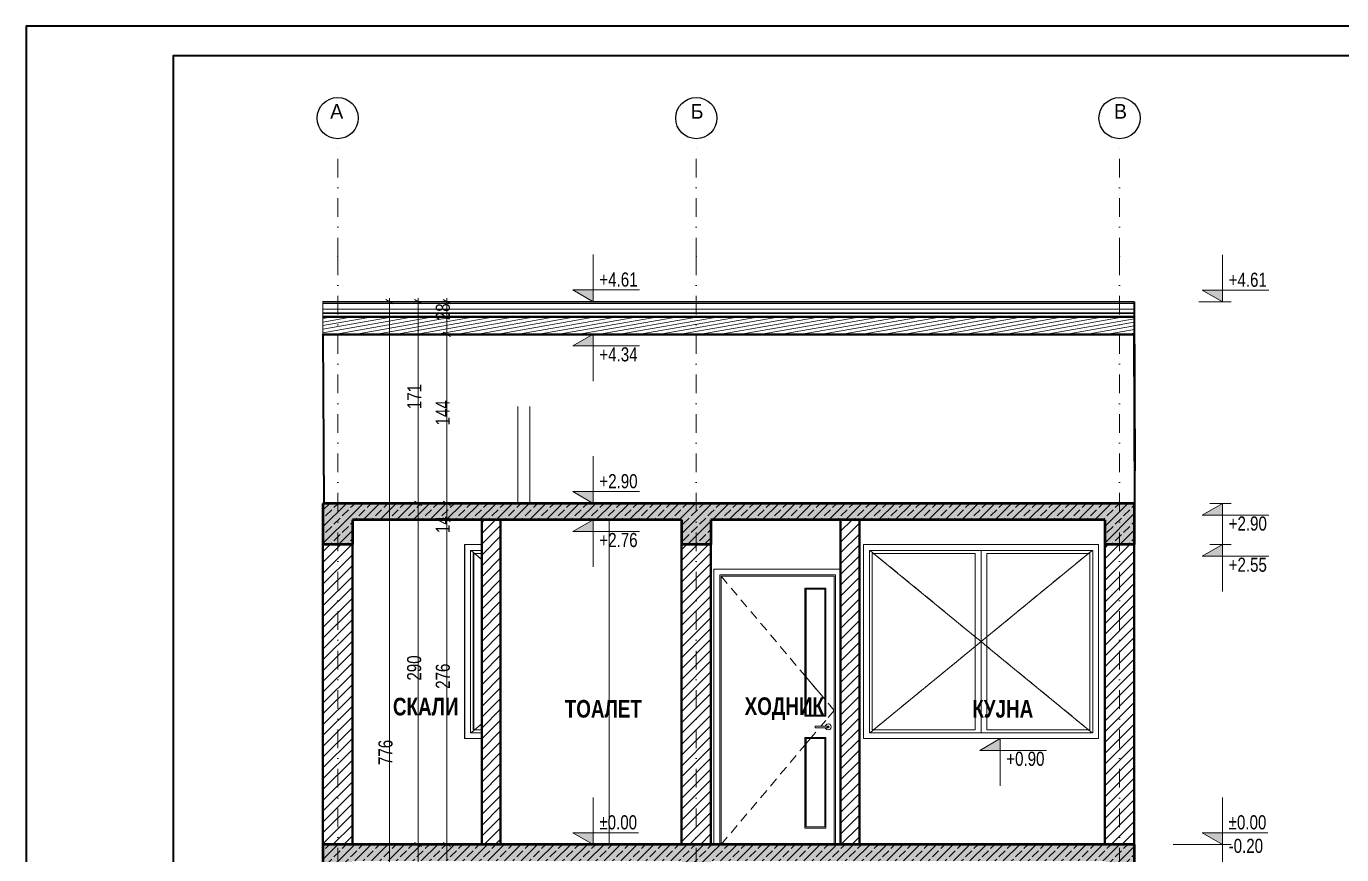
# Model space of a CAD drawing. Extents: x -1929 to 256751, y -18317 to 36108.
# Drawn here: x 123077 to 134265, y 10033 to 17075 of the extents above; entities that cross this region are included whole.
import ezdxf

# ---------------------------------------------------------------- set-up
doc = ezdxf.new("R2010")
doc.units = 0
doc.header["$LTSCALE"] = 5
doc.header["$MEASUREMENT"] = 0
doc.linetypes.add('- Осеви линии', pattern=[670.277762, 317.5, -176.388889, 0, -176.388874])
for name, color, linetype, lineweight in [('1', 8, 'Continuous', 13), ('101', 253, 'Continuous', 15), ('164', 255, 'Continuous', 15), ('18', 9, 'Continuous', 15), ('21', 7, 'Continuous', 50), ('27', 7, 'Continuous', 40), ('29', 7, 'Continuous', 50), ('41', 7, 'Continuous', 35), ('43', 8, 'Continuous', 30), ('7', 7, 'Continuous', 25)]:
    doc.layers.add(name, color=color, linetype=linetype, lineweight=lineweight)
for name, color, linetype, lineweight, true_color in [('162', 7, 'Continuous', 15, 0xaaaaaa), ('168', 7, 'Continuous', 15, 0x5e5e5e), ('172', 7, 'Continuous', 15, 0xbf8080), ('174', 7, 'Continuous', 15, 0xc09f81), ('3', 7, 'Continuous', 18, 0x7c7c7c), ('4', 7, 'Continuous', 20, 0x3e3e3e), ('61', 7, 'Continuous', 20, 0x6a6a6a), ('87', 7, 'Continuous', 20, 0x6a6a6a), ('88', 7, 'Continuous', 20, 0x5e5e5e), ('89', 7, 'Continuous', 20, 0x111111)]:
    doc.layers.add(name, color=color, linetype=linetype, lineweight=lineweight, true_color=true_color)
doc.styles.add('GENERATED_STYLE_6', font='Cambria Math.ttf')
doc.styles.add('GENERATED_STYLE_7', font='GOTHICBI.TTF')
pattern_1 = [(45, (127708.095, 10119.75), (-45.96196, 45.96196), [])]
pattern_2 = [(45, (127708.1, 10119.75), (-70.7107, 70.7107), []), (45, (127672.74, 10155.11), (-70.7107, 70.7107), [75, -25])]

msp = doc.modelspace()

# ---------------------------------------------------------------- hatches: boundary and pattern name
at = {"layer": '1', "linetype": 'Continuous', "lineweight": 13, "true_color": 0x2b2b2b}
h = msp.add_hatch(dxfattribs=at)
h.set_pattern_fill('1_СТОМАНОБЕТОН_0001', color=250, scale=50.000024, style=0, pattern_type=2)
h.set_pattern_definition(pattern_2)
h.paths.add_polyline_path([(125850.8, 13019.8), (125600.8, 13019.8), (125600.8, 12669.8), (125850.8, 12669.8)])
h = msp.add_hatch(dxfattribs=at)
h.set_pattern_fill('1_СТОМАНОБЕТОН_0001', color=250, scale=50.000024, style=0, pattern_type=2)
h.set_pattern_definition(pattern_2)
h.paths.add_polyline_path([(125850.8, 12879.8), (128650.8, 12879.8), (128650.8, 13019.8), (125850.8, 13019.8)])
h = msp.add_hatch(dxfattribs=at)
h.set_pattern_fill('1_СТОМАНОБЕТОН_0001', color=250, scale=50.000024, style=0, pattern_type=2)
h.set_pattern_definition(pattern_2)
h.paths.add_polyline_path([(128900.8, 13019.8), (128650.8, 13019.8), (128650.8, 12669.8), (128900.8, 12669.8)])
h = msp.add_hatch(dxfattribs=at)
h.set_pattern_fill('1_СТОМАНОБЕТОН_0001', color=250, scale=50.000024, style=0, pattern_type=2)
h.set_pattern_definition(pattern_2)
h.paths.add_polyline_path([(128900.8, 13019.8), (128900.8, 12879.8), (132250.8, 12879.8), (132250.8, 13019.8)])
h = msp.add_hatch(dxfattribs=at)
h.set_pattern_fill('1_СТОМАНОБЕТОН_0001', color=250, scale=50.000024, style=0, pattern_type=2)
h.set_pattern_definition(pattern_2)
h.paths.add_polyline_path([(132500.8, 13019.8), (132250.8, 13019.8), (132250.8, 12669.8), (132500.8, 12669.8)])
h = msp.add_hatch(dxfattribs=at)
h.set_pattern_fill('1_СТОМАНОБЕТОН_0001', color=250, scale=50.000024, style=0, pattern_type=2)
h.set_pattern_definition(pattern_2)
h.paths.add_polyline_path([(125850.8, 10119.8), (125600.8, 10119.8), (125600.8, 9769.8), (125850.8, 9769.8)])
h = msp.add_hatch(dxfattribs=at)
h.set_pattern_fill('1_СТОМАНОБЕТОН_0001', color=250, scale=50.000024, style=0, pattern_type=2)
h.set_pattern_definition(pattern_2)
h.paths.add_polyline_path([(125850.8, 9979.8), (128650.8, 9979.8), (128650.8, 10119.8), (125850.8, 10119.8)])
h = msp.add_hatch(dxfattribs=at)
h.set_pattern_fill('1_СТОМАНОБЕТОН_0001', color=250, scale=50.000024, style=0, pattern_type=2)
h.set_pattern_definition(pattern_2)
h.paths.add_polyline_path([(128650.8, 10119.8), (128650.8, 9769.8), (128900.8, 9769.8), (128900.8, 10119.8)])
h = msp.add_hatch(dxfattribs=at)
h.set_pattern_fill('1_СТОМАНОБЕТОН_0001', color=250, scale=50.000024, style=0, pattern_type=2)
h.set_pattern_definition(pattern_2)
h.paths.add_polyline_path([(132250.8, 9979.8), (132250.8, 10119.8), (128900.8, 10119.8), (128900.8, 9979.8)])
h = msp.add_hatch(dxfattribs=at)
h.set_pattern_fill('1_СТОМАНОБЕТОН_0001', color=250, scale=50.000024, style=0, pattern_type=2)
h.set_pattern_definition(pattern_2)
h.paths.add_polyline_path([(132500.8, 9769.8), (132500.8, 10119.8), (132250.8, 10119.8), (132250.8, 9769.8)])
at = {"layer": '168', "linetype": 'Continuous', "lineweight": 15, "true_color": 0x5e5e5e}
h = msp.add_hatch(dxfattribs=at)
h.set_pattern_fill('COMMON_BRICK_0001', color=251, scale=50.000024, style=0, pattern_type=2)
h.set_pattern_definition(pattern_1)
h.paths.add_polyline_path([(127110.8, 10119.8), (127110.8, 12879.8), (126950.8, 12879.8), (126950.8, 10119.8)])
h = msp.add_hatch(dxfattribs=at)
h.set_pattern_fill('COMMON_BRICK_0001', color=251, scale=50.000024, style=0, pattern_type=2)
h.set_pattern_definition(pattern_1)
h.paths.add_polyline_path([(130163.4, 10119.8), (130163.4, 12879.8), (130003.4, 12879.8), (130003.4, 10119.8)])
h = msp.add_hatch(dxfattribs=at)
h.set_pattern_fill('COMMON_BRICK_0001', color=251, scale=50.000024, style=0, pattern_type=2)
h.set_pattern_definition(pattern_1)
h.paths.add_polyline_path([(125850.8, 12669.8), (125600.8, 12669.8), (125600.8, 10119.8), (125850.8, 10119.8)])
h = msp.add_hatch(dxfattribs=at)
h.set_pattern_fill('COMMON_BRICK_0001', color=251, scale=50.000024, style=0, pattern_type=2)
h.set_pattern_definition(pattern_1)
h.paths.add_polyline_path([(128900.8, 12669.8), (128650.8, 12669.8), (128650.8, 10119.8), (128900.8, 10119.8)])
h = msp.add_hatch(dxfattribs=at)
h.set_pattern_fill('COMMON_BRICK_0001', color=251, scale=50.000024, style=0, pattern_type=2)
h.set_pattern_definition(pattern_1)
h.paths.add_polyline_path([(132500.8, 12669.8), (132250.8, 12669.8), (132250.8, 10119.8), (132500.8, 10119.8)])
at = {"layer": '172', "linetype": 'Continuous', "lineweight": 15, "true_color": 0xbf8080}
h = msp.add_hatch(dxfattribs=at)
h.set_pattern_fill('ROOF_TILE_0001', color=23, scale=50.000024, style=0, pattern_type=2)
h.set_pattern_definition([(0, (127708.095, 10119.75), (0, 50.00002), [])])
h.paths.add_polyline_path([(132500.8, 14732.3), (125600.8, 14736.1), (125600.8, 14640.4), (132500.8, 14636.5)])
at = {"layer": '174', "linetype": 'Continuous', "lineweight": 15, "true_color": 0xc09f81}
h = msp.add_hatch(dxfattribs=at)
h.set_pattern_fill('4_10_ДЪРВЕСИНА_0001', color=33, scale=50.000024, style=0, pattern_type=2)
h.set_pattern_definition([(10, (127708.095, 10119.75), (-5.20945, 29.54425), [])])
h.paths.add_polyline_path([(125600.8, 14459.4), (132500.8, 14455.6), (132500.8, 14604.6), (125600.8, 14608.4)])
at = {"layer": '18', "linetype": 'Continuous', "lineweight": 15}
for points in [[(125850.8, 13019.8), (125600.8, 13019.8), (125600.8, 12669.8), (125850.8, 12669.8)], [(125850.8, 12879.8), (128650.8, 12879.8), (128650.8, 13019.8), (125850.8, 13019.8)], [(128900.8, 13019.8), (128650.8, 13019.8), (128650.8, 12669.8), (128900.8, 12669.8)], [(128900.8, 13019.8), (128900.8, 12879.8), (132250.8, 12879.8), (132250.8, 13019.8)], [(132500.8, 13019.8), (132250.8, 13019.8), (132250.8, 12669.8), (132500.8, 12669.8)], [(125850.8, 10119.8), (125600.8, 10119.8), (125600.8, 9769.8), (125850.8, 9769.8)], [(125850.8, 9979.8), (128650.8, 9979.8), (128650.8, 10119.8), (125850.8, 10119.8)], [(128650.8, 10119.8), (128650.8, 9769.8), (128900.8, 9769.8), (128900.8, 10119.8)], [(132250.8, 9979.8), (132250.8, 10119.8), (128900.8, 10119.8), (128900.8, 9979.8)], [(132500.8, 9769.8), (132500.8, 10119.8), (132250.8, 10119.8), (132250.8, 9769.8)]]:
    msp.add_hatch(color=9, dxfattribs=at).paths.add_polyline_path(points)
at = {"layer": '61', "linetype": 'Continuous', "lineweight": 20}
for points in [[(127899.3, 14734.4), (127899.3, 14834.4), (127726.3, 14834.4)], [(133251.5, 14732.3), (133251.5, 14832.3), (133078.5, 14832.3)], [(127899.3, 14457.7), (127726.3, 14357.7), (127899.3, 14357.7)], [(127899.3, 13019.8), (127899.3, 13119.8), (127726.3, 13119.8)], [(133251.5, 13019.8), (133078.5, 12919.8), (133251.5, 12919.8)], [(127899.3, 12879.8), (127726.3, 12779.8), (127899.3, 12779.8)], [(133251.5, 12669.8), (133078.5, 12569.8), (133251.5, 12569.8)], [(131359.9, 11019.8), (131186.9, 10919.8), (131359.9, 10919.8)], [(127899.3, 10119.8), (127899.3, 10219.8), (127726.3, 10219.8)], [(133251.5, 10119.8), (133251.5, 10219.8), (133078.5, 10219.8)]]:
    msp.add_hatch(color=256, dxfattribs=at).paths.add_polyline_path(points)

# ---------------------------------------------------------------- linework, layer by layer
at = {"layer": '1', "color": 250, "linetype": 'Continuous', "lineweight": 13, "true_color": 0x2b2b2b, "flags": 128}
for points in [[(125600.8, 14736.1), (125600.8, 14640.4), (125600.8, 14608.4), (125600.8, 14459.4)], [(132500.8, 14732.3), (132500.8, 14636.5), (132500.8, 14604.6), (132500.8, 14455.6)]]:
    msp.add_lwpolyline(points, dxfattribs=at)
at = {"layer": '101', "color": 253, "linetype": 'Continuous', "lineweight": 15}
for p, q in [((128925.9, 10119.8), (128925.9, 12461.8)), ((128925.9, 12461.8), (130003.4, 12461.8)), ((128975.9, 12411.8), (128975.9, 10119.8)), ((128975.9, 12411.8), (128975.9, 10119.8)), ((129959.9, 12411.8), (128975.9, 12411.8)), ((128987.9, 12399.8), (128987.9, 10119.8)), ((129947.9, 12399.8), (128987.9, 12399.8)), ((128988, 10119.8), (128988, 12399.8)), ((129947.9, 10119.8), (129947.9, 12399.8)), ((129959.9, 10119.8), (129959.9, 12411.8)), ((129698, 11209.8), (129698, 12299.8)), ((129698, 12299.8), (129878, 12299.8)), ((129868, 12289.8), (129708, 12289.8)), ((129708, 12289.8), (129708, 11219.8)), ((129708, 12289.8), (129708, 11219.8)), ((129708.1, 12289.8), (129708.1, 11219.8)), ((129708.1, 12289.8), (129708.1, 11219.8)), ((129868, 11219.8), (129868, 12289.8)), ((129878, 12299.8), (129878, 11209.8)), ((129878, 12299.8), (129878, 11209.8)), ((129878, 11209.8), (129698, 11209.8)), ((129708, 11219.8), (129868, 11219.8)), ((129787.9, 11126.8), (129787.9, 11125.8)), ((129878.9, 11126.8), (129787.9, 11126.8)), ((129787.9, 11125.8), (129787.9, 11123.3)), ((129787.9, 11123.3), (129787.9, 11119.8)), ((129787.9, 11119.8), (129787.9, 11116.3)), ((129787.9, 11116.3), (129787.9, 11113.7)), ((129787.9, 11113.7), (129787.9, 11112.8)), ((129878.9, 11112.8), (129787.9, 11112.8)), ((129874.9, 11126.8), (129876.3, 11132.3)), ((129876.3, 11107.3), (129874.9, 11112.8)), ((129876.3, 11132.3), (129885.5, 11141.4)), ((129885.5, 11098.1), (129876.3, 11107.3)), ((129888.4, 11126.8), (129878.9, 11126.8)), ((129888.4, 11112.8), (129878.9, 11112.8)), ((129885.5, 11141.4), (129898, 11144.8)), ((129898, 11094.8), (129885.5, 11098.1)), ((129895.4, 11126.8), (129888.4, 11126.8)), ((129895.4, 11112.8), (129888.4, 11112.8)), ((129890.2, 11125.8), (129891.5, 11123.3)), ((129891.5, 11116.3), (129890.2, 11113.7)), ((129891.5, 11123.3), (129892, 11119.8)), ((129892, 11119.8), (129891.5, 11116.3)), ((129897.9, 11126.8), (129895.4, 11126.8)), ((129897.9, 11112.8), (129895.4, 11112.8)), ((129898, 11126.8), (129897.9, 11126.8)), ((129898, 11112.8), (129897.9, 11112.8)), ((129898, 11144.8), (129910.5, 11141.4)), ((129898, 11126.8), (129901.5, 11125.8)), ((129901.5, 11113.7), (129898, 11112.8)), ((129910.5, 11098.1), (129898, 11094.8)), ((129898.5, 11125.8), (129900.8, 11123.3)), ((129900.8, 11116.3), (129898.5, 11113.7)), ((129900.8, 11123.3), (129901.6, 11119.8)), ((129901.6, 11119.8), (129900.8, 11116.3)), ((129901.5, 11125.8), (129904, 11123.3)), ((129904, 11116.3), (129901.5, 11113.7)), ((129904, 11123.3), (129905, 11119.8)), ((129905, 11119.8), (129904, 11116.3)), ((129910.5, 11141.4), (129910.5, 11141.4)), ((129910.5, 11141.4), (129919.6, 11132.3)), ((129919.6, 11107.3), (129910.5, 11098.1)), ((129910.5, 11098.1), (129910.5, 11098.1)), ((129919.6, 11132.3), (129923, 11119.8)), ((129923, 11119.8), (129919.6, 11107.3)), ((129698, 10259.8), (129698, 11029.8)), ((129698, 11029.8), (129878, 11029.8)), ((129868, 11019.8), (129708, 11019.8)), ((129708, 11019.8), (129708, 10269.8)), ((129708, 11019.8), (129708, 10269.8)), ((129708.1, 11019.8), (129708.1, 10269.8)), ((129708.1, 11019.8), (129708.1, 10269.8)), ((129868, 10269.8), (129868, 11019.8)), ((129878, 11029.8), (129878, 10259.8)), ((129878, 11029.8), (129878, 10259.8)), ((129878, 10259.8), (129698, 10259.8)), ((129708, 10269.8), (129868, 10269.8))]:
    msp.add_line(p, q, dxfattribs=at)
at = {"layer": '162', "color": 253, "linetype": 'Continuous', "lineweight": 15, "true_color": 0xaaaaaa}
for p, q in [((130273.1, 11094.8), (130273.1, 12594.8)), ((130273.1, 11094.8), (130273.1, 12594.8)), ((131248.1, 11094.8), (131248.1, 12594.8)), ((131248.1, 11094.8), (131248.1, 12594.8))]:
    msp.add_line(p, q, dxfattribs=at)
at = {"layer": '164', "color": 255, "linetype": 'Continuous', "lineweight": 15}
for p, q in [((132505.7, 13019.8), (132500.8, 13019.8)), ((125855.7, 12879.8), (125855.7, 12669.8)), ((128905.7, 12879.8), (128905.7, 12669.8)), ((126805.7, 12669.8), (126950.8, 12669.8)), ((130197.7, 12669.8), (132197.7, 12669.8))]:
    msp.add_line(p, q, dxfattribs=at)
at = {"layer": '21', "color": 7, "linetype": 'Continuous', "lineweight": 50}
for p, q in [((125600.8, 14608.4), (132500.8, 14604.6)), ((125600.8, 14459.4), (132500.8, 14455.6))]:
    msp.add_line(p, q, dxfattribs=at)
at = {"layer": '27', "linetype": 'Continuous', "lineweight": 40}
for p, q in [((126950.8, 12879.8), (126950.8, 10119.8)), ((127110.8, 12879.8), (127110.8, 10119.8)), ((130003.4, 12879.8), (130003.4, 10119.8)), ((130163.4, 12879.8), (130163.4, 10119.8)), ((125600.8, 12669.8), (125600.8, 10119.8)), ((125850.8, 12669.8), (125850.8, 10119.8)), ((128650.8, 12669.8), (128650.8, 10119.8)), ((128900.8, 12669.8), (128900.8, 10119.8)), ((132250.8, 12669.8), (132250.8, 10119.8)), ((132500.8, 12669.8), (132500.8, 10119.8))]:
    msp.add_line(p, q, dxfattribs=at)
at = {"layer": '29', "linetype": 'Continuous', "lineweight": 50}
for p, q in [((125600.8, 13019.8), (125600.8, 12669.8)), ((125850.8, 13019.8), (125600.8, 13019.8)), ((128650.8, 13019.8), (125850.8, 13019.8)), ((128900.8, 13019.8), (128650.8, 13019.8)), ((132250.8, 13019.8), (128900.8, 13019.8)), ((132500.8, 13019.8), (132250.8, 13019.8)), ((132500.8, 13019.8), (132500.8, 12669.8)), ((125850.8, 12879.8), (125850.8, 12669.8)), ((126950.8, 12879.8), (125850.8, 12879.8)), ((127110.8, 12879.8), (126950.8, 12879.8)), ((128650.8, 12879.8), (127110.8, 12879.8)), ((128650.8, 12879.8), (128650.8, 12669.8)), ((128900.8, 12879.8), (128900.8, 12669.8)), ((130003.4, 12879.8), (128900.8, 12879.8)), ((130163.4, 12879.8), (130003.4, 12879.8)), ((132250.8, 12879.8), (130163.4, 12879.8)), ((132250.8, 12879.8), (132250.8, 12669.8)), ((125850.8, 12669.8), (125600.8, 12669.8)), ((128900.8, 12669.8), (128650.8, 12669.8)), ((132500.8, 12669.8), (132250.8, 12669.8)), ((125600.8, 10119.8), (125600.8, 9769.8)), ((125850.8, 10119.8), (125600.8, 10119.8)), ((126950.8, 10119.8), (125850.8, 10119.8)), ((127110.8, 10119.8), (126950.8, 10119.8)), ((128650.8, 10119.8), (127110.8, 10119.8)), ((128900.8, 10119.8), (128650.8, 10119.8)), ((130003.4, 10119.8), (128900.8, 10119.8)), ((130163.4, 10119.8), (130003.4, 10119.8)), ((132250.8, 10119.8), (130163.4, 10119.8)), ((132500.8, 10119.8), (132250.8, 10119.8)), ((132500.8, 10119.8), (132500.8, 9769.8))]:
    msp.add_line(p, q, dxfattribs=at)
at = {"layer": '3', "color": 8, "linetype": 'Continuous', "lineweight": 18, "true_color": 0x7c7c7c}
for p, q in [((126806, 12619.8), (126806, 12669.8)), ((126806, 11069.8), (126806, 12619.8)), ((126856, 12619.8), (126856, 11069.8)), ((126950.8, 12619.8), (126856, 12619.8)), ((126856.1, 12619.8), (126856.1, 11069.8)), ((126860.8, 12619.8), (126890.5, 12594.8)), ((126881.1, 12594.8), (126881.1, 11094.8)), ((126950.8, 12594.8), (126881.1, 12594.8)), ((126881.2, 12594.8), (126881.2, 11094.8)), ((126890.5, 12594.8), (126950.8, 12543.9)), ((126890.5, 12594.8), (126892.4, 12593.2)), ((126930.6, 12561), (126950.8, 12544)), ((130253.5, 12619.8), (130284, 12594.8)), ((130284, 12594.8), (131148, 11885.8)), ((130284.1, 12594.8), (130285, 12594)), ((130323.6, 12562.3), (130385.5, 12511.5)), ((132112.1, 12594.8), (131248, 11885.8)), ((132072.6, 12562.3), (132010.8, 12511.5)), ((132112.2, 12594.8), (132111.3, 12594)), ((132142.6, 12619.8), (132112.1, 12594.8)), ((130424.1, 12479.8), (130486, 12429.1)), ((131972.1, 12479.8), (131910.3, 12429.1)), ((128988, 12399.8), (129039.5, 12338.6)), ((130524.6, 12397.4), (130586.5, 12346.6)), ((130625.1, 12314.9), (130687, 12264.2)), ((131771.1, 12314.9), (131709.3, 12264.2)), ((131871.6, 12397.4), (131809.8, 12346.6)), ((129071.7, 12300.3), (129123.3, 12239.1)), ((129155.5, 12200.9), (129207, 12139.7)), ((130725.6, 12232.4), (130787.5, 12181.7)), ((131670.6, 12232.4), (131608.8, 12181.7)), ((129239.2, 12101.4), (129290.7, 12040.2)), ((130826.1, 12150), (130888, 12099.2)), ((131570.1, 12150), (131508.3, 12099.2)), ((129322.9, 12002), (129374.5, 11940.8)), ((130926.6, 12067.5), (130988.5, 12016.8)), ((131027.1, 11985.1), (131089, 11934.3)), ((131369.1, 11985.1), (131307.3, 11934.3)), ((131469.6, 12067.5), (131407.8, 12016.8)), ((129406.7, 11902.6), (129458.2, 11841.4)), ((131127.6, 11902.6), (131136.3, 11895.5)), ((131136.3, 11895.5), (131148, 11885.8)), ((131148, 11885.8), (131198, 11844.8)), ((131248, 11885.8), (131198, 11844.8)), ((131260, 11895.5), (131248.1, 11885.8)), ((131268.6, 11902.6), (131260, 11895.5)), ((129490.4, 11803.1), (129542, 11741.9)), ((130284, 11094.8), (131148, 11803.7)), ((131027.1, 11704.4), (131089, 11755.2)), ((131127.6, 11786.9), (131136.3, 11794)), ((131136.3, 11794), (131148, 11803.7)), ((131148, 11803.7), (131198, 11844.8)), ((131248, 11803.7), (131198, 11844.8)), ((132112.1, 11094.8), (131248, 11803.7)), ((131260, 11794), (131248.1, 11803.7)), ((131268.6, 11786.9), (131260, 11794)), ((131369.1, 11704.4), (131307.3, 11755.2)), ((129574.2, 11703.7), (129625.7, 11642.5)), ((130926.6, 11622), (130988.5, 11672.7)), ((131469.6, 11622), (131407.8, 11672.7)), ((129657.9, 11604.2), (129698, 11556.6)), ((129708, 11544.8), (129709.4, 11543.1)), ((129708.1, 11544.8), (129868, 11354.8)), ((130826.1, 11539.5), (130888, 11590.3)), ((131570.1, 11539.5), (131508.3, 11590.3)), ((129741.6, 11504.8), (129793.2, 11443.6)), ((130625.1, 11374.6), (130687, 11425.3)), ((130725.6, 11457.1), (130787.5, 11507.8)), ((131670.6, 11457.1), (131608.8, 11507.8)), ((131771.1, 11374.6), (131709.3, 11425.3)), ((129825.4, 11405.4), (129868, 11354.8)), ((129896.5, 11320.9), (129947.9, 11259.8)), ((130524.6, 11292.1), (130586.5, 11342.9)), ((131871.6, 11292.1), (131809.8, 11342.9)), ((129896.5, 11198.6), (129947.9, 11259.7)), ((130424.1, 11209.7), (130486, 11260.4)), ((131972.1, 11209.7), (131910.3, 11260.4)), ((126860.8, 11069.8), (126890.5, 11094.8)), ((126881.2, 11094.8), (126950.8, 11094.8)), ((126890.5, 11094.8), (126950.8, 11145.6)), ((126890.5, 11094.8), (126892.4, 11096.3)), ((126930.6, 11128.5), (126950.8, 11145.5)), ((129836, 11126.8), (129876.9, 11175.3)), ((130253.5, 11069.8), (130284, 11094.8)), ((130284.1, 11094.8), (130285, 11095.5)), ((130323.6, 11127.2), (130385.5, 11178)), ((132072.6, 11127.2), (132010.8, 11178)), ((132112.2, 11094.8), (132111.3, 11095.5)), ((132142.6, 11069.8), (132112.1, 11094.8)), ((126806, 11019.8), (126806, 11069.8)), ((126856, 11069.8), (126950.8, 11069.8)), ((129708, 10974.8), (129709.4, 10976.5)), ((129708.1, 10974.8), (129746, 11019.8)), ((129741.6, 11014.7), (129745.9, 11019.8)), ((129754.3, 11029.8), (129793.2, 11075.9)), ((129574.2, 10815.8), (129625.7, 10877)), ((129657.9, 10915.3), (129698, 10962.9)), ((129490.4, 10716.4), (129542, 10777.6)), ((129406.7, 10616.9), (129458.2, 10678.1)), ((129322.9, 10517.5), (129374.5, 10578.7)), ((129239.2, 10418.1), (129290.7, 10479.3)), ((129155.5, 10318.6), (129207, 10379.8)), ((128988, 10119.8), (129039.5, 10180.9)), ((129071.7, 10219.2), (129123.3, 10280.4))]:
    msp.add_line(p, q, dxfattribs=at)
at = {"layer": '4', "linetype": '- Осеви линии', "lineweight": 20, "ltscale": 0.1}
for p, q in [((125725.8, 15119.8), (125725.8, 16119.8)), ((125725.8, 15119.8), (125725.8, 16119.8)), ((125725.8, 15119.8), (125725.8, 16119.8)), ((128775.8, 15119.8), (128775.8, 16119.8)), ((128775.8, 15119.8), (128775.8, 16119.8)), ((128775.8, 15119.8), (128775.8, 16119.8)), ((132375.8, 15119.8), (132375.8, 16119.8)), ((132375.8, 15119.8), (132375.8, 16119.8)), ((132375.8, 15119.8), (132375.8, 16119.8)), ((125725.8, 15119.8), (125725.8, 6619.7)), ((125725.8, 15119.8), (125725.8, 6619.7)), ((125725.8, 15119.8), (125725.8, 6619.7)), ((128775.8, 15119.8), (128775.8, 6619.7)), ((128775.8, 15119.8), (128775.8, 6619.7)), ((128775.8, 15119.8), (128775.8, 6619.7)), ((132375.8, 15119.8), (132375.8, 6619.7)), ((132375.8, 15119.8), (132375.8, 6619.7)), ((132375.8, 15119.8), (132375.8, 6619.7))]:
    msp.add_line(p, q, dxfattribs=at)
at = {"layer": '4', "color": 250, "linetype": '- Осеви линии', "lineweight": 20, "true_color": 0x3e3e3e}
for p in [(125725.8, 15119.8), (125725.8, 15119.8), (125725.8, 15119.8), (125725.8, 15119.8), (125725.8, 15119.8), (125725.8, 15119.8), (128775.8, 15119.8), (128775.8, 15119.8), (128775.8, 15119.8), (128775.8, 15119.8), (128775.8, 15119.8), (128775.8, 15119.8), (132375.8, 15119.8), (132375.8, 15119.8), (132375.8, 15119.8), (132375.8, 15119.8), (132375.8, 15119.8), (132375.8, 15119.8)]:
    msp.add_point(p, dxfattribs=at)
at = {"layer": '41', "linetype": 'Continuous', "lineweight": 35}
for p, q in [((125600.8, 14736.1), (132500.8, 14732.3)), ((132500.8, 14732.3), (132506.9, 13296.4)), ((125600.8, 14640.4), (132500.8, 14636.5)), ((125600.8, 14459.4), (125606.9, 13019.8)), ((132506.9, 13019.8), (132500.8, 14455.6)), ((132506.9, 13200.7), (132506.9, 13296.4)), ((132506.9, 13168.7), (132506.9, 13200.7)), ((132506.9, 13019.8), (132506.9, 13168.7)), ((132506.1, 13019.8), (132506.9, 13019.8))]:
    msp.add_line(p, q, dxfattribs=at)
at = {"layer": '41', "color": 7, "linetype": 'Continuous', "lineweight": 35, "ltscale": 0.1, "flags": 128}
for points in [[(144077.5, 17075.4), (123077.5, 17075.4), (123077.5, 2225.4), (144077.5, 2225.4)], [(143827.5, 16825.4), (124327.5, 16825.4), (124327.5, 2475.4), (143827.5, 2475.4)]]:
    msp.add_lwpolyline(points, close=True, dxfattribs=at)
at = {"layer": '43', "color": 8, "linetype": 'Continuous', "lineweight": 30}
for p, q in [((126881.1, 11094.8), (126881.1, 12594.8)), ((126881.1, 11094.8), (126881.1, 12594.8)), ((129708, 11219.8), (129708, 12289.8)), ((129708, 11219.8), (129708, 12289.8)), ((129708, 10269.8), (129708, 11019.8)), ((129708, 10269.8), (129708, 11019.8))]:
    msp.add_line(p, q, dxfattribs=at)
at = {"layer": '61', "linetype": 'Continuous', "lineweight": 20}
for p, q in [((127899.3, 14734.4), (127899.3, 15134.4)), ((133251.5, 14732.3), (133251.5, 15132.3)), ((127899.3, 14734.4), (127726.3, 14834.4)), ((127726.3, 14834.4), (127899.3, 14834.4)), ((127899.3, 14834.4), (128293.5, 14834.4)), ((133251.5, 14732.3), (133078.5, 14832.3)), ((133078.5, 14832.3), (133251.5, 14832.3)), ((133251.5, 14832.3), (133645.7, 14832.3)), ((126213.1, 14734.4), (126119.3, 14734.4)), ((126197.5, 14716.3), (126135, 14752.4)), ((126166.2, 14734.4), (126166.2, 14764.9)), ((126166.2, 6969.7), (126166.2, 14734.4)), ((126457, 14734.4), (126363.3, 14734.4)), ((126441.4, 14716.3), (126378.9, 14752.4)), ((126410.2, 14734.4), (126410.2, 14764.9)), ((126410.2, 13019.8), (126410.2, 14734.4)), ((126701.2, 14734.4), (126607.4, 14734.4)), ((126685.6, 14716.3), (126623.1, 14752.4)), ((126654.3, 14734.4), (126654.3, 14764.9)), ((126654.3, 14457.7), (126654.3, 14734.4)), ((127899.3, 14734.4), (127824.3, 14734.4)), ((127899.3, 14734.4), (127974.3, 14734.4)), ((133251.5, 14732.3), (133050.8, 14732.3)), ((133251.5, 14732.3), (133326.5, 14732.3)), ((126701.2, 14457.7), (126607.4, 14457.7)), ((126623.1, 14475.7), (126685.6, 14439.6)), ((126654.3, 13019.8), (126654.3, 14457.7)), ((127899.3, 14457.7), (127726.3, 14357.7)), ((127899.3, 14457.7), (127824.3, 14457.7)), ((127899.3, 14457.7), (127974.3, 14457.7)), ((127899.3, 14457.7), (127899.3, 14057.7)), ((127726.3, 14357.7), (127899.3, 14357.7)), ((127899.3, 14357.7), (128293.5, 14357.7)), ((127899.3, 13019.8), (127899.3, 13419.8)), ((127899.3, 13019.8), (127726.3, 13119.8)), ((127726.3, 13119.8), (127899.3, 13119.8)), ((127899.3, 13119.8), (128293.5, 13119.8)), ((126457, 13019.8), (126363.3, 13019.8)), ((126378.9, 13037.8), (126441.4, 13001.7)), ((126410.2, 10119.8), (126410.2, 13019.8)), ((126701.2, 13019.8), (126607.4, 13019.8)), ((126623.1, 13037.8), (126685.6, 13001.7)), ((126654.3, 12879.8), (126654.3, 13019.8)), ((127899.3, 13019.8), (127824.3, 13019.8)), ((127899.3, 13019.8), (127974.3, 13019.8)), ((133251.5, 13019.8), (133078.5, 12919.8)), ((133251.5, 13019.8), (133143.7, 13019.8)), ((133251.5, 13019.8), (133326.5, 13019.8)), ((133251.5, 13019.8), (133251.5, 12619.8)), ((126701.2, 12879.8), (126607.4, 12879.8)), ((126623.1, 12897.8), (126685.6, 12861.7)), ((126654.3, 10119.8), (126654.3, 12879.8)), ((127899.3, 12879.8), (127726.3, 12779.8)), ((127899.3, 12879.8), (127824.3, 12879.8)), ((127899.3, 12879.8), (127974.3, 12879.8)), ((127899.3, 12879.8), (127899.3, 12479.8)), ((133078.5, 12919.8), (133251.5, 12919.8)), ((133251.5, 12919.8), (133645.7, 12919.8)), ((127726.3, 12779.8), (127899.3, 12779.8)), ((127899.3, 12779.8), (128293.5, 12779.8)), ((130198, 12619.8), (130198, 12669.8)), ((133251.5, 12669.8), (133078.5, 12569.8)), ((133251.5, 12669.8), (133143.7, 12669.8)), ((133251.5, 12669.8), (133326.5, 12669.8)), ((133251.5, 12669.8), (133251.5, 12269.8)), ((130198, 11069.8), (130198, 12619.8)), ((130248, 12619.8), (130248, 11069.8)), ((130248, 12619.8), (130248, 11069.8)), ((132148, 12619.8), (130248, 12619.8)), ((130273, 12594.8), (130273, 11094.8)), ((131148, 12594.8), (130273, 12594.8)), ((130273.1, 12594.8), (130273.1, 11094.8)), ((131148, 11094.8), (131148, 12594.8)), ((131198, 12594.8), (131198, 12619.8)), ((131198, 11094.8), (131198, 12594.8)), ((131248, 12594.8), (131248, 11094.8)), ((132123, 12594.8), (131248, 12594.8)), ((131248.1, 12594.8), (131248.1, 11094.8)), ((132123, 11094.8), (132123, 12594.8)), ((132148, 11069.8), (132148, 12619.8)), ((133078.5, 12569.8), (133251.5, 12569.8)), ((133251.5, 12569.8), (133645.7, 12569.8)), ((130273.1, 11094.8), (131148, 11094.8)), ((131198, 11069.8), (131198, 11094.8)), ((131248, 11094.8), (132123, 11094.8)), ((130198, 11019.8), (130198, 11069.8)), ((130248, 11069.8), (132148, 11069.8)), ((131359.9, 11019.8), (131186.9, 10919.8)), ((131359.9, 11019.8), (131284.9, 11019.8)), ((131359.9, 11019.8), (131434.9, 11019.8)), ((131359.9, 11019.8), (131359.9, 10619.8)), ((131186.9, 10919.8), (131359.9, 10919.8)), ((131359.9, 10919.8), (131754.1, 10919.8)), ((127899.3, 10119.8), (127899.3, 10519.8)), ((133251.5, 10119.8), (133251.5, 10519.8)), ((133251.5, 9919.8), (133251.5, 10319.8)), ((127899.3, 10119.8), (127726.3, 10219.8)), ((127726.3, 10219.8), (127899.3, 10219.8)), ((127899.3, 10219.8), (128284.5, 10219.8)), ((133251.5, 10119.8), (133078.5, 10219.8)), ((133078.5, 10219.8), (133251.5, 10219.8)), ((133251.5, 10219.8), (133636.7, 10219.8)), ((126457, 10119.8), (126363.3, 10119.8)), ((126378.9, 10137.8), (126441.4, 10101.7)), ((126410.2, 6969.7), (126410.2, 10119.8)), ((126701.2, 10119.8), (126607.4, 10119.8)), ((126623.1, 10137.8), (126685.6, 10101.7)), ((126654.3, 9979.8), (126654.3, 10119.8)), ((127899.3, 10119.8), (127824.3, 10119.8)), ((127899.3, 10119.8), (127974.3, 10119.8)), ((133251.5, 10119.8), (132830.5, 10119.8)), ((133251.5, 10119.8), (133326.5, 10119.8))]:
    msp.add_line(p, q, dxfattribs=at)
at = {"layer": '7', "linetype": 'Continuous', "lineweight": 25}
for centre in [(125725.8, 16294.8), (125725.8, 16294.8), (125725.8, 16294.8), (128775.8, 16294.8), (128775.8, 16294.8), (128775.8, 16294.8), (132375.8, 16294.8), (132375.8, 16294.8), (132375.8, 16294.8)]:
    msp.add_circle(centre, 175, dxfattribs=at)
at = {"layer": '87', "color": 251, "linetype": 'Continuous', "lineweight": 20, "true_color": 0x6a6a6a}
for p, q in [((127113, 12879.8), (127113, 10119.8)), ((128035.6, 10119.8), (128035.6, 12879.8)), ((128036.2, 10119.8), (128036.2, 12879.8)), ((130168.3, 10119.8), (130168.3, 12879.8)), ((125855.7, 10119.8), (125855.7, 12669.8)), ((126805.7, 11019.8), (126805.7, 12669.8)), ((128905.7, 12669.8), (128905.7, 10119.8)), ((130197.7, 11019.8), (130197.7, 12669.8)), ((132197.7, 12669.8), (132197.7, 11019.8)), ((126950.8, 11019.8), (126805.7, 11019.8)), ((132197.7, 11019.8), (130197.7, 11019.8))]:
    msp.add_line(p, q, dxfattribs=at)
at = {"layer": '88', "color": 251, "linetype": 'Continuous', "lineweight": 20, "true_color": 0x5e5e5e}
for p, q in [((127258.8, 13019.8), (127258.8, 13843.4)), ((127358.8, 13019.8), (127358.8, 13843.4)), ((132505.7, 13019.8), (132506.1, 13019.8)), ((132506.1, 10119.8), (132506.1, 12879.8)), ((132506.1, 6969.7), (132506.1, 10119.8))]:
    msp.add_line(p, q, dxfattribs=at)
at = {"layer": '89', "color": 250, "linetype": 'Continuous', "lineweight": 20, "true_color": 0x111111}
for p, q in [((132506.1, 13019.8), (132506.9, 13019.8)), ((132506.9, 12879.8), (132506.9, 13019.8)), ((132506.1, 12879.8), (132506.9, 12879.8))]:
    msp.add_line(p, q, dxfattribs=at)

# ---------------------------------------------------------------- texts
at = {"layer": '1', "linetype": 'Continuous', "lineweight": 13, "style": 'GENERATED_STYLE_6'}
for s, insert, char_height, attachment_point in [('\\A1;{\\pql;\\pt0;\\fCentury Gothic|b0|i0|c0|p34;А}', (125661.9, 16414.9), 125, 1), ('\\A1;{\\pql;\\pt0;\\fCentury Gothic|b0|i0|c0|p34;А}', (125661.9, 16414.9), 125, 1), ('\\A1;{\\pql;\\pt0;\\fCentury Gothic|b0|i0|c0|p34;А}', (125661.9, 16414.9), 125, 1), ('\\A1;{\\pql;\\pt0;\\fCentury Gothic|b0|i0|c0|p34;Б}', (128727.8, 16414.9), 125, 1), ('\\A1;{\\pql;\\pt0;\\fCentury Gothic|b0|i0|c0|p34;Б}', (128727.8, 16414.9), 125, 1), ('\\A1;{\\pql;\\pt0;\\fCentury Gothic|b0|i0|c0|p34;Б}', (128727.8, 16414.9), 125, 1), ('\\A1;{\\pql;\\pt0;\\fCentury Gothic|b0|i0|c0|p34;В}', (132327.8, 16414.9), 125, 1), ('\\A1;{\\pql;\\pt0;\\fCentury Gothic|b0|i0|c0|p34;В}', (132327.8, 16414.9), 125, 1), ('\\A1;{\\pql;\\pt0;\\fCentury Gothic|b0|i0|c0|p34;В}', (132327.8, 16414.9), 125, 1), ('\\A1;{\\W0.800000x;\\pql;\\fCentury Gothic|b0|i0|c0|p34;+4.61}', (127951.8, 14861.3), 120, 7), ('\\A1;{\\W0.800000x;\\pql;\\fCentury Gothic|b0|i0|c0|p34;+4.61}', (133304, 14859.2), 120, 7), ('\\A1;{\\W0.800000x;\\pql;\\fCentury Gothic|b0|i0|c0|p34;+4.34}', (127951.8, 14224.6), 120, 7), ('\\A1;{\\W0.800000x;\\pql;\\fCentury Gothic|b0|i0|c0|p34;+2.90}', (127951.8, 13146.7), 120, 7), ('\\A1;{\\W0.800000x;\\pql;\\fCentury Gothic|b0|i0|c0|p34;+2.90}', (133304, 12786.7), 120, 7), ('\\A1;{\\W0.800000x;\\pql;\\fCentury Gothic|b0|i0|c0|p34;+2.76}', (127951.8, 12646.7), 120, 7), ('\\A1;{\\W0.800000x;\\pql;\\fCentury Gothic|b0|i0|c0|p34;+2.55}', (133304, 12436.7), 120, 7), ('\\A1;{\\W0.800000x;\\pql;\\fCentury Gothic|b0|i0|c0|p34;+0.90}', (131412.4, 10786.7), 120, 7), ('\\A1;{\\W0.800000x;\\pql;\\fCentury Gothic|b0|i0|c0|p34;±0.00}', (127951.8, 10246.7), 120, 7), ('\\A1;{\\W0.800000x;\\pql;\\fCentury Gothic|b0|i0|c0|p34;±0.00}', (133304, 10246.7), 120, 7), ('\\A1;{\\W0.800000x;\\pql;\\fCentury Gothic|b0|i0|c0|p34;-0.20}', (133304, 10046.7), 120, 7)]:
    msp.add_mtext(s, dxfattribs=dict(at, insert=insert, char_height=char_height, attachment_point=attachment_point))
at = {"layer": '1', "linetype": 'Continuous', "lineweight": 13, "char_height": 120, "attachment_point": 7, "rotation": 90, "style": 'GENERATED_STYLE_6'}
for s, insert in [('\\A1;{\\W0.800000x;\\pql;\\fCentury Gothic|b0|i0|c0|p34;28}', (126681.8, 14576.9)), ('\\A1;{\\W0.800000x;\\pql;\\fCentury Gothic|b0|i0|c0|p34;171}', (126437.6, 13820.5)), ('\\A1;{\\W0.800000x;\\pql;\\fCentury Gothic|b0|i0|c0|p34;144}', (126678.7, 13682.1)), ('\\A1;{\\W0.800000x;\\pql;\\fCentury Gothic|b0|i0|c0|p34;14}', (126678.7, 12767.6)), ('\\A1;{\\W0.800000x;\\pql;\\fCentury Gothic|b0|i0|c0|p34;290}', (126437.6, 11513.2)), ('\\A1;{\\W0.800000x;\\pql;\\fCentury Gothic|b0|i0|c0|p34;276}', (126681.8, 11443.2)), ('\\A1;{\\W0.800000x;\\pql;\\fCentury Gothic|b0|i0|c0|p34;776}', (126193.7, 10795.5))]:
    msp.add_mtext(s, dxfattribs=dict(at, insert=insert))
at = {"layer": '7', "color": 7, "linetype": 'Continuous', "lineweight": 25, "char_height": 150, "attachment_point": 7, "style": 'GENERATED_STYLE_7'}
for s, insert in [('\\A1;{\\W0.800000x;\\pql;\\fCentury Gothic|b1|i0|c0|p34;СКАЛИ}', (126195.7, 11214.7)), ('\\A1;{\\W0.800000x;\\pql;\\fCentury Gothic|b1|i0|c0|p34;ТОАЛЕТ}', (127656.9, 11196.4)), ('\\A1;{\\W0.800000x;\\pql;\\fCentury Gothic|b1|i0|c0|p34;ХОДНИК}', (129187.1, 11177.4)), ('\\A1;{\\W0.800000x;\\pql;\\fCentury Gothic|b1|i0|c0|p34;КУЈНА}', (131123, 11196.4))]:
    msp.add_mtext(s, dxfattribs=dict(at, insert=insert))

doc.saveas('drawing.dxf')
